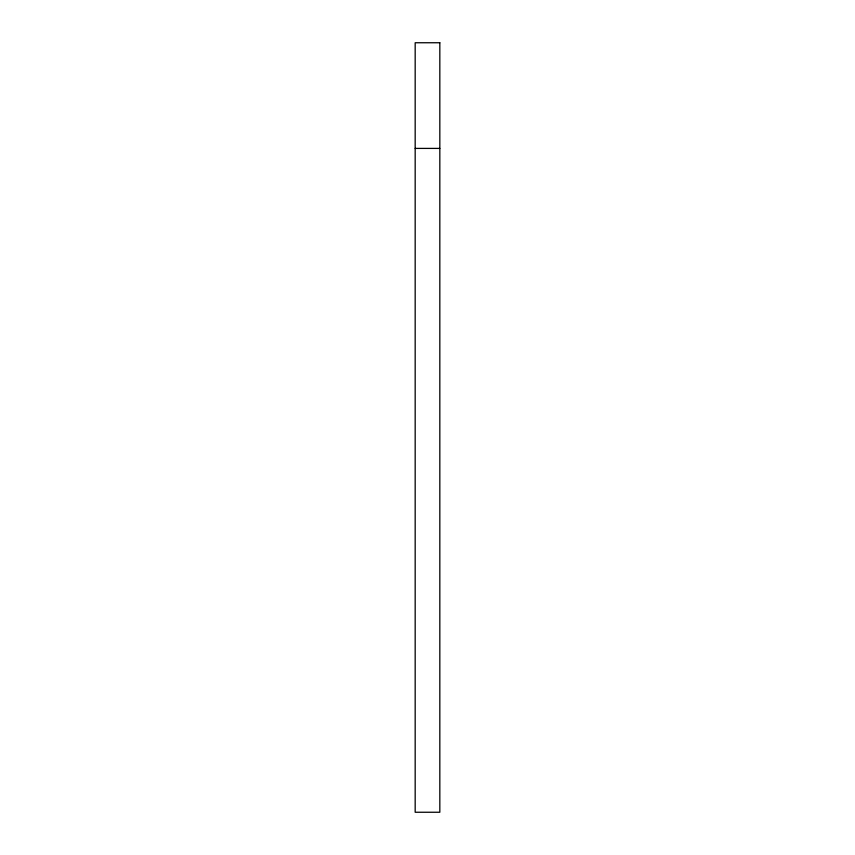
<?xml version="1.0" encoding="UTF-8"?>
<svg xmlns="http://www.w3.org/2000/svg" width="855" height="855" viewBox="0 0 855 855"><rect width="100%" height="100%" fill="white"/><g stroke="black" fill="none" stroke-linecap="round" stroke-linejoin="round"><path stroke-width="1.28" d="M415.177 148.407L439.823 148.407M439.823 42.75L415.177 42.75L415.177 812.25L439.823 812.25L439.823 42.75"/></g></svg>
